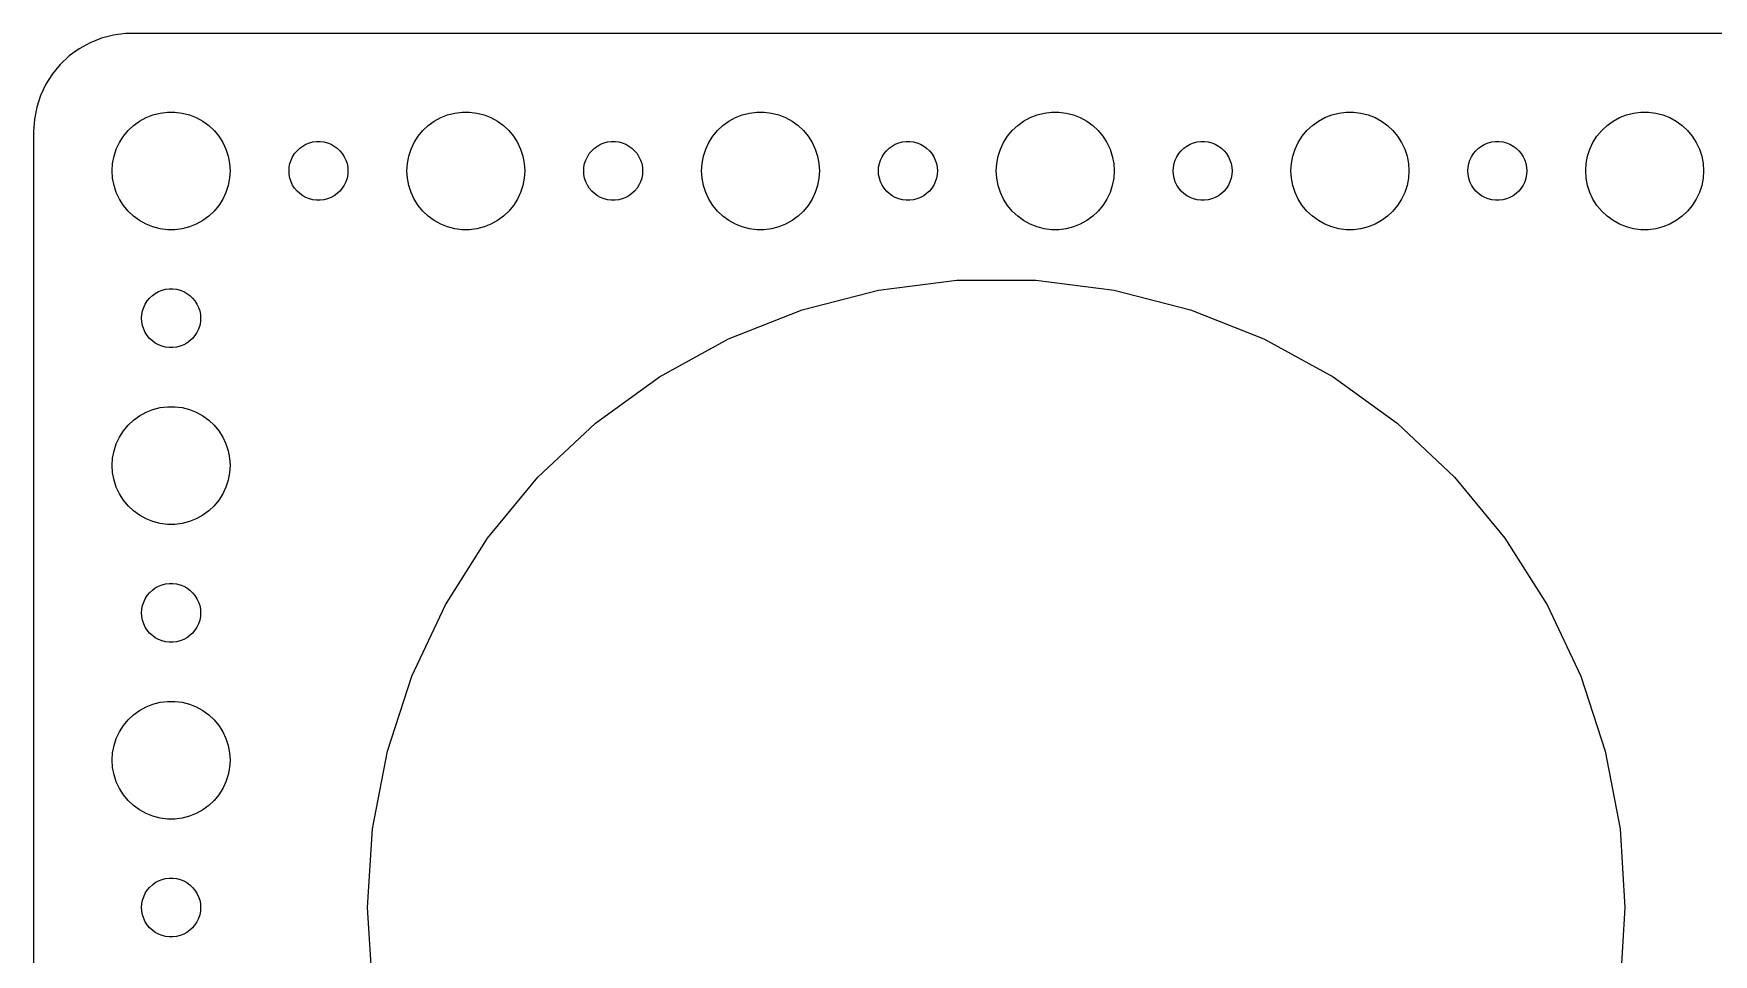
# Model space of a CAD drawing. Header units: metres. Extents: x -187 to 187, y -44 to 44.
# Drawn here: x -187 to -101.5, y -2.4 to 44.5 of the extents above; entities that cross this region are included whole.
import ezdxf

# ---------------------------------------------------------------- set-up
doc = ezdxf.new("R2010")
doc.units = ezdxf.units.M

msp = doc.modelspace()

# ---------------------------------------------------------------- linework, layer by layer
for p, q in [((-182.314, 44.4901), (-182.937, 44.4114)), ((182.314, 44.4901), (-182.314, 44.4901)), ((-184.679, 43.7216), (-185.187, 43.3526)), ((-184.129, 44.0241), (-184.679, 43.7216)), ((-183.545, 44.2553), (-184.129, 44.0241)), ((-182.937, 44.4114), (-183.545, 44.2553)), ((-185.645, 42.9227), (-186.045, 42.4389)), ((-185.187, 43.3526), (-185.645, 42.9227)), ((-186.382, 41.9088), (-186.649, 41.3406)), ((-186.045, 42.4389), (-186.382, 41.9088)), ((-186.649, 41.3406), (-186.843, 40.7434)), ((-186.843, 40.7434), (-186.961, 40.1267)), ((-181.607, 40.033), (-181.277, 40.2145)), ((-181.277, 40.2145), (-180.927, 40.3532)), ((-180.927, 40.3532), (-180.562, 40.4469)), ((-180.562, 40.4469), (-180.188, 40.4941)), ((-180.188, 40.4941), (-179.812, 40.4941)), ((-179.812, 40.4941), (-179.438, 40.4469)), ((-179.438, 40.4469), (-179.073, 40.3532)), ((-179.073, 40.3532), (-178.723, 40.2145)), ((-178.723, 40.2145), (-178.393, 40.033)), ((-166.607, 40.033), (-166.277, 40.2145)), ((-166.277, 40.2145), (-165.927, 40.3532)), ((-165.927, 40.3532), (-165.562, 40.4469)), ((-165.562, 40.4469), (-165.188, 40.4941)), ((-165.188, 40.4941), (-164.812, 40.4941)), ((-164.812, 40.4941), (-164.438, 40.4469)), ((-164.438, 40.4469), (-164.073, 40.3532)), ((-164.073, 40.3532), (-163.723, 40.2145)), ((-163.723, 40.2145), (-163.393, 40.033)), ((-151.607, 40.033), (-151.277, 40.2145)), ((-151.277, 40.2145), (-150.927, 40.3532)), ((-150.927, 40.3532), (-150.562, 40.4469)), ((-150.562, 40.4469), (-150.188, 40.4941)), ((-150.188, 40.4941), (-149.812, 40.4941)), ((-149.812, 40.4941), (-149.438, 40.4469)), ((-149.438, 40.4469), (-149.073, 40.3532)), ((-149.073, 40.3532), (-148.723, 40.2145)), ((-148.723, 40.2145), (-148.393, 40.033)), ((-136.607, 40.033), (-136.277, 40.2145)), ((-136.277, 40.2145), (-135.927, 40.3532)), ((-135.927, 40.3532), (-135.562, 40.4469)), ((-135.562, 40.4469), (-135.188, 40.4941)), ((-135.188, 40.4941), (-134.812, 40.4941)), ((-134.812, 40.4941), (-134.438, 40.4469)), ((-134.438, 40.4469), (-134.073, 40.3532)), ((-134.073, 40.3532), (-133.723, 40.2145)), ((-133.723, 40.2145), (-133.393, 40.033)), ((-121.607, 40.033), (-121.277, 40.2145)), ((-121.277, 40.2145), (-120.927, 40.3532)), ((-120.927, 40.3532), (-120.562, 40.4469)), ((-120.562, 40.4469), (-120.188, 40.4941)), ((-120.188, 40.4941), (-119.812, 40.4941)), ((-119.812, 40.4941), (-119.438, 40.4469)), ((-119.438, 40.4469), (-119.073, 40.3532)), ((-119.073, 40.3532), (-118.723, 40.2145)), ((-118.723, 40.2145), (-118.393, 40.033)), ((-106.607, 40.033), (-106.277, 40.2145)), ((-106.277, 40.2145), (-105.927, 40.3532)), ((-105.927, 40.3532), (-105.562, 40.4469)), ((-105.562, 40.4469), (-105.188, 40.4941)), ((-105.188, 40.4941), (-104.812, 40.4941)), ((-104.812, 40.4941), (-104.438, 40.4469)), ((-104.438, 40.4469), (-104.073, 40.3532)), ((-104.073, 40.3532), (-103.723, 40.2145)), ((-103.723, 40.2145), (-103.393, 40.033)), ((-186.961, 40.1267), (-187, 39.5)), ((-187, 39.5), (-187, -39.5)), ((-182.427, 39.2634), (-182.187, 39.5536)), ((-182.187, 39.5536), (-181.912, 39.8115)), ((-181.912, 39.8115), (-181.607, 40.033)), ((-178.393, 40.033), (-178.088, 39.8115)), ((-178.088, 39.8115), (-177.813, 39.5536)), ((-177.813, 39.5536), (-177.573, 39.2634)), ((-167.427, 39.2634), (-167.187, 39.5536)), ((-167.187, 39.5536), (-166.912, 39.8115)), ((-166.912, 39.8115), (-166.607, 40.033)), ((-163.393, 40.033), (-163.088, 39.8115)), ((-163.088, 39.8115), (-162.813, 39.5536)), ((-162.813, 39.5536), (-162.573, 39.2634)), ((-152.427, 39.2634), (-152.187, 39.5536)), ((-152.187, 39.5536), (-151.912, 39.8115)), ((-151.912, 39.8115), (-151.607, 40.033)), ((-148.393, 40.033), (-148.088, 39.8115)), ((-148.088, 39.8115), (-147.813, 39.5536)), ((-147.813, 39.5536), (-147.573, 39.2634)), ((-137.427, 39.2634), (-137.187, 39.5536)), ((-137.187, 39.5536), (-136.912, 39.8115)), ((-136.912, 39.8115), (-136.607, 40.033)), ((-133.393, 40.033), (-133.088, 39.8115)), ((-133.088, 39.8115), (-132.813, 39.5536)), ((-132.813, 39.5536), (-132.573, 39.2634)), ((-122.427, 39.2634), (-122.187, 39.5536)), ((-122.187, 39.5536), (-121.912, 39.8115)), ((-121.912, 39.8115), (-121.607, 40.033)), ((-118.393, 40.033), (-118.088, 39.8115)), ((-118.088, 39.8115), (-117.813, 39.5536)), ((-117.813, 39.5536), (-117.573, 39.2634)), ((-107.427, 39.2634), (-107.187, 39.5536)), ((-107.187, 39.5536), (-106.912, 39.8115)), ((-106.912, 39.8115), (-106.607, 40.033)), ((-103.393, 40.033), (-103.088, 39.8115)), ((-103.088, 39.8115), (-102.813, 39.5536)), ((-102.813, 39.5536), (-102.573, 39.2634)), ((-182.906, 38.2461), (-182.789, 38.6044)), ((-182.789, 38.6044), (-182.629, 38.9453)), ((-182.629, 38.9453), (-182.427, 39.2634)), ((-177.573, 39.2634), (-177.371, 38.9453)), ((-177.371, 38.9453), (-177.211, 38.6044)), ((-177.211, 38.6044), (-177.094, 38.2461)), ((-173.714, 38.3817), (-173.593, 38.5268)), ((-173.593, 38.5268), (-173.456, 38.6558)), ((-173.456, 38.6558), (-173.304, 38.7665)), ((-173.304, 38.7665), (-173.139, 38.8572)), ((-173.139, 38.8572), (-172.964, 38.9266)), ((-172.964, 38.9266), (-172.781, 38.9734)), ((-172.781, 38.9734), (-172.594, 38.997)), ((-172.594, 38.997), (-172.406, 38.997)), ((-172.406, 38.997), (-172.219, 38.9734)), ((-172.219, 38.9734), (-172.036, 38.9266)), ((-172.036, 38.9266), (-171.861, 38.8572)), ((-171.861, 38.8572), (-171.696, 38.7665)), ((-171.696, 38.7665), (-171.544, 38.6558)), ((-171.544, 38.6558), (-171.407, 38.5268)), ((-171.407, 38.5268), (-171.286, 38.3817)), ((-167.906, 38.2461), (-167.789, 38.6044)), ((-167.789, 38.6044), (-167.629, 38.9453)), ((-167.629, 38.9453), (-167.427, 39.2634)), ((-162.573, 39.2634), (-162.371, 38.9453)), ((-162.371, 38.9453), (-162.211, 38.6044)), ((-162.211, 38.6044), (-162.094, 38.2461)), ((-158.714, 38.3817), (-158.593, 38.5268)), ((-158.593, 38.5268), (-158.456, 38.6558)), ((-158.456, 38.6558), (-158.304, 38.7665)), ((-158.304, 38.7665), (-158.139, 38.8572)), ((-158.139, 38.8572), (-157.964, 38.9266)), ((-157.964, 38.9266), (-157.781, 38.9734)), ((-157.781, 38.9734), (-157.594, 38.997)), ((-157.594, 38.997), (-157.406, 38.997)), ((-157.406, 38.997), (-157.219, 38.9734)), ((-157.219, 38.9734), (-157.036, 38.9266)), ((-157.036, 38.9266), (-156.861, 38.8572)), ((-156.861, 38.8572), (-156.696, 38.7665)), ((-156.696, 38.7665), (-156.544, 38.6558)), ((-156.544, 38.6558), (-156.407, 38.5268)), ((-156.407, 38.5268), (-156.286, 38.3817)), ((-152.906, 38.2461), (-152.789, 38.6044)), ((-152.789, 38.6044), (-152.629, 38.9453)), ((-152.629, 38.9453), (-152.427, 39.2634)), ((-147.573, 39.2634), (-147.371, 38.9453)), ((-147.371, 38.9453), (-147.211, 38.6044)), ((-147.211, 38.6044), (-147.094, 38.2461)), ((-143.714, 38.3817), (-143.593, 38.5268)), ((-143.593, 38.5268), (-143.456, 38.6558)), ((-143.456, 38.6558), (-143.304, 38.7665)), ((-143.304, 38.7665), (-143.139, 38.8572)), ((-143.139, 38.8572), (-142.964, 38.9266)), ((-142.964, 38.9266), (-142.781, 38.9734)), ((-142.781, 38.9734), (-142.594, 38.997)), ((-142.594, 38.997), (-142.406, 38.997)), ((-142.406, 38.997), (-142.219, 38.9734)), ((-142.219, 38.9734), (-142.036, 38.9266)), ((-142.036, 38.9266), (-141.861, 38.8572)), ((-141.861, 38.8572), (-141.696, 38.7665)), ((-141.696, 38.7665), (-141.544, 38.6558)), ((-141.544, 38.6558), (-141.407, 38.5268)), ((-141.407, 38.5268), (-141.286, 38.3817)), ((-137.906, 38.2461), (-137.789, 38.6044)), ((-137.789, 38.6044), (-137.629, 38.9453)), ((-137.629, 38.9453), (-137.427, 39.2634)), ((-132.573, 39.2634), (-132.371, 38.9453)), ((-132.371, 38.9453), (-132.211, 38.6044)), ((-132.211, 38.6044), (-132.094, 38.2461)), ((-128.714, 38.3817), (-128.593, 38.5268)), ((-128.593, 38.5268), (-128.456, 38.6558)), ((-128.456, 38.6558), (-128.304, 38.7665)), ((-128.304, 38.7665), (-128.139, 38.8572)), ((-128.139, 38.8572), (-127.964, 38.9266)), ((-127.964, 38.9266), (-127.781, 38.9734)), ((-127.781, 38.9734), (-127.594, 38.997)), ((-127.594, 38.997), (-127.406, 38.997)), ((-127.406, 38.997), (-127.219, 38.9734)), ((-127.219, 38.9734), (-127.036, 38.9266)), ((-127.036, 38.9266), (-126.861, 38.8572)), ((-126.861, 38.8572), (-126.696, 38.7665)), ((-126.696, 38.7665), (-126.544, 38.6558)), ((-126.544, 38.6558), (-126.407, 38.5268)), ((-126.407, 38.5268), (-126.286, 38.3817)), ((-122.906, 38.2461), (-122.789, 38.6044)), ((-122.789, 38.6044), (-122.629, 38.9453)), ((-122.629, 38.9453), (-122.427, 39.2634)), ((-117.573, 39.2634), (-117.371, 38.9453)), ((-117.371, 38.9453), (-117.211, 38.6044)), ((-117.211, 38.6044), (-117.094, 38.2461)), ((-113.714, 38.3817), (-113.593, 38.5268)), ((-113.593, 38.5268), (-113.456, 38.6558)), ((-113.456, 38.6558), (-113.304, 38.7665)), ((-113.304, 38.7665), (-113.139, 38.8572)), ((-113.139, 38.8572), (-112.964, 38.9266)), ((-112.964, 38.9266), (-112.781, 38.9734)), ((-112.781, 38.9734), (-112.594, 38.997)), ((-112.594, 38.997), (-112.406, 38.997)), ((-112.406, 38.997), (-112.219, 38.9734)), ((-112.219, 38.9734), (-112.036, 38.9266)), ((-112.036, 38.9266), (-111.861, 38.8572)), ((-111.861, 38.8572), (-111.696, 38.7665)), ((-111.696, 38.7665), (-111.544, 38.6558)), ((-111.544, 38.6558), (-111.407, 38.5268)), ((-111.407, 38.5268), (-111.286, 38.3817)), ((-107.906, 38.2461), (-107.789, 38.6044)), ((-107.789, 38.6044), (-107.629, 38.9453)), ((-107.629, 38.9453), (-107.427, 39.2634)), ((-102.573, 39.2634), (-102.371, 38.9453)), ((-102.371, 38.9453), (-102.211, 38.6044)), ((-102.211, 38.6044), (-102.094, 38.2461)), ((-183, 37.5), (-182.976, 37.876)), ((-182.976, 37.876), (-182.906, 38.2461)), ((-177.094, 38.2461), (-177.024, 37.876)), ((-177.024, 37.876), (-177, 37.5)), ((-174, 37.5), (-173.988, 37.688)), ((-173.988, 37.688), (-173.953, 37.873)), ((-173.953, 37.873), (-173.895, 38.0522)), ((-173.895, 38.0522), (-173.814, 38.2226)), ((-173.814, 38.2226), (-173.714, 38.3817)), ((-171.286, 38.3817), (-171.186, 38.2226)), ((-171.186, 38.2226), (-171.105, 38.0522)), ((-171.105, 38.0522), (-171.047, 37.873)), ((-171.047, 37.873), (-171.012, 37.688)), ((-171.012, 37.688), (-171, 37.5)), ((-168, 37.5), (-167.976, 37.876)), ((-167.976, 37.876), (-167.906, 38.2461)), ((-162.094, 38.2461), (-162.024, 37.876)), ((-162.024, 37.876), (-162, 37.5)), ((-159, 37.5), (-158.988, 37.688)), ((-158.988, 37.688), (-158.953, 37.873)), ((-158.953, 37.873), (-158.895, 38.0522)), ((-158.895, 38.0522), (-158.814, 38.2226)), ((-158.814, 38.2226), (-158.714, 38.3817)), ((-156.286, 38.3817), (-156.186, 38.2226)), ((-156.186, 38.2226), (-156.105, 38.0522)), ((-156.105, 38.0522), (-156.047, 37.873)), ((-156.047, 37.873), (-156.012, 37.688)), ((-156.012, 37.688), (-156, 37.5)), ((-153, 37.5), (-152.976, 37.876)), ((-152.976, 37.876), (-152.906, 38.2461)), ((-147.094, 38.2461), (-147.024, 37.876)), ((-147.024, 37.876), (-147, 37.5)), ((-144, 37.5), (-143.988, 37.688)), ((-143.988, 37.688), (-143.953, 37.873)), ((-143.953, 37.873), (-143.895, 38.0522)), ((-143.895, 38.0522), (-143.814, 38.2226)), ((-143.814, 38.2226), (-143.714, 38.3817)), ((-141.286, 38.3817), (-141.186, 38.2226)), ((-141.186, 38.2226), (-141.105, 38.0522)), ((-141.105, 38.0522), (-141.047, 37.873)), ((-141.047, 37.873), (-141.012, 37.688)), ((-141.012, 37.688), (-141, 37.5)), ((-138, 37.5), (-137.976, 37.876)), ((-137.976, 37.876), (-137.906, 38.2461)), ((-132.094, 38.2461), (-132.024, 37.876)), ((-132.024, 37.876), (-132, 37.5)), ((-129, 37.5), (-128.988, 37.688)), ((-128.988, 37.688), (-128.953, 37.873)), ((-128.953, 37.873), (-128.895, 38.0522)), ((-128.895, 38.0522), (-128.814, 38.2226)), ((-128.814, 38.2226), (-128.714, 38.3817)), ((-126.286, 38.3817), (-126.186, 38.2226)), ((-126.186, 38.2226), (-126.105, 38.0522)), ((-126.105, 38.0522), (-126.047, 37.873)), ((-126.047, 37.873), (-126.012, 37.688)), ((-126.012, 37.688), (-126, 37.5)), ((-123, 37.5), (-122.976, 37.876)), ((-122.976, 37.876), (-122.906, 38.2461)), ((-117.094, 38.2461), (-117.024, 37.876)), ((-117.024, 37.876), (-117, 37.5)), ((-114, 37.5), (-113.988, 37.688)), ((-113.988, 37.688), (-113.953, 37.873)), ((-113.953, 37.873), (-113.895, 38.0522)), ((-113.895, 38.0522), (-113.814, 38.2226)), ((-113.814, 38.2226), (-113.714, 38.3817)), ((-111.286, 38.3817), (-111.186, 38.2226)), ((-111.186, 38.2226), (-111.105, 38.0522)), ((-111.105, 38.0522), (-111.047, 37.873)), ((-111.047, 37.873), (-111.012, 37.688)), ((-111.012, 37.688), (-111, 37.5)), ((-108, 37.5), (-107.976, 37.876)), ((-107.976, 37.876), (-107.906, 38.2461)), ((-102.094, 38.2461), (-102.024, 37.876)), ((-102.024, 37.876), (-102, 37.5)), ((-182.976, 37.124), (-183, 37.5)), ((-182.906, 36.7539), (-182.976, 37.124)), ((-177.024, 37.124), (-177.094, 36.7539)), ((-177, 37.5), (-177.024, 37.124)), ((-173.988, 37.312), (-174, 37.5)), ((-173.953, 37.127), (-173.988, 37.312)), ((-173.895, 36.9478), (-173.953, 37.127)), ((-173.814, 36.7774), (-173.895, 36.9478)), ((-173.714, 36.6183), (-173.814, 36.7774)), ((-171.186, 36.7774), (-171.286, 36.6183)), ((-171.105, 36.9478), (-171.186, 36.7774)), ((-171.047, 37.127), (-171.105, 36.9478)), ((-171.012, 37.312), (-171.047, 37.127)), ((-171, 37.5), (-171.012, 37.312)), ((-167.976, 37.124), (-168, 37.5)), ((-167.906, 36.7539), (-167.976, 37.124)), ((-162.024, 37.124), (-162.094, 36.7539)), ((-162, 37.5), (-162.024, 37.124)), ((-158.988, 37.312), (-159, 37.5)), ((-158.953, 37.127), (-158.988, 37.312)), ((-158.895, 36.9478), (-158.953, 37.127)), ((-158.814, 36.7774), (-158.895, 36.9478)), ((-158.714, 36.6183), (-158.814, 36.7774)), ((-156.186, 36.7774), (-156.286, 36.6183)), ((-156.105, 36.9478), (-156.186, 36.7774)), ((-156.047, 37.127), (-156.105, 36.9478)), ((-156.012, 37.312), (-156.047, 37.127)), ((-156, 37.5), (-156.012, 37.312)), ((-152.976, 37.124), (-153, 37.5)), ((-152.906, 36.7539), (-152.976, 37.124)), ((-147.024, 37.124), (-147.094, 36.7539)), ((-147, 37.5), (-147.024, 37.124)), ((-143.988, 37.312), (-144, 37.5)), ((-143.953, 37.127), (-143.988, 37.312)), ((-143.895, 36.9478), (-143.953, 37.127)), ((-143.814, 36.7774), (-143.895, 36.9478)), ((-143.714, 36.6183), (-143.814, 36.7774)), ((-141.186, 36.7774), (-141.286, 36.6183)), ((-141.105, 36.9478), (-141.186, 36.7774)), ((-141.047, 37.127), (-141.105, 36.9478)), ((-141.012, 37.312), (-141.047, 37.127)), ((-141, 37.5), (-141.012, 37.312)), ((-137.976, 37.124), (-138, 37.5)), ((-137.906, 36.7539), (-137.976, 37.124)), ((-132.024, 37.124), (-132.094, 36.7539)), ((-132, 37.5), (-132.024, 37.124)), ((-128.988, 37.312), (-129, 37.5)), ((-128.953, 37.127), (-128.988, 37.312)), ((-128.895, 36.9478), (-128.953, 37.127)), ((-128.814, 36.7774), (-128.895, 36.9478)), ((-128.714, 36.6183), (-128.814, 36.7774)), ((-126.186, 36.7774), (-126.286, 36.6183)), ((-126.105, 36.9478), (-126.186, 36.7774)), ((-126.047, 37.127), (-126.105, 36.9478)), ((-126.012, 37.312), (-126.047, 37.127)), ((-126, 37.5), (-126.012, 37.312)), ((-122.976, 37.124), (-123, 37.5)), ((-122.906, 36.7539), (-122.976, 37.124)), ((-117.024, 37.124), (-117.094, 36.7539)), ((-117, 37.5), (-117.024, 37.124)), ((-113.988, 37.312), (-114, 37.5)), ((-113.953, 37.127), (-113.988, 37.312)), ((-113.895, 36.9478), (-113.953, 37.127)), ((-113.814, 36.7774), (-113.895, 36.9478)), ((-113.714, 36.6183), (-113.814, 36.7774)), ((-111.186, 36.7774), (-111.286, 36.6183)), ((-111.105, 36.9478), (-111.186, 36.7774)), ((-111.047, 37.127), (-111.105, 36.9478)), ((-111.012, 37.312), (-111.047, 37.127)), ((-111, 37.5), (-111.012, 37.312)), ((-107.976, 37.124), (-108, 37.5)), ((-107.906, 36.7539), (-107.976, 37.124)), ((-102.024, 37.124), (-102.094, 36.7539)), ((-102, 37.5), (-102.024, 37.124)), ((-182.789, 36.3956), (-182.906, 36.7539)), ((-182.629, 36.0547), (-182.789, 36.3956)), ((-182.427, 35.7366), (-182.629, 36.0547)), ((-177.371, 36.0547), (-177.573, 35.7366)), ((-177.211, 36.3956), (-177.371, 36.0547)), ((-177.094, 36.7539), (-177.211, 36.3956)), ((-173.593, 36.4732), (-173.714, 36.6183)), ((-173.456, 36.3442), (-173.593, 36.4732)), ((-173.304, 36.2335), (-173.456, 36.3442)), ((-173.139, 36.1428), (-173.304, 36.2335)), ((-172.964, 36.0734), (-173.139, 36.1428)), ((-172.781, 36.0266), (-172.964, 36.0734)), ((-172.594, 36.003), (-172.781, 36.0266)), ((-172.406, 36.003), (-172.594, 36.003)), ((-172.219, 36.0266), (-172.406, 36.003)), ((-172.036, 36.0734), (-172.219, 36.0266)), ((-171.861, 36.1428), (-172.036, 36.0734)), ((-171.696, 36.2335), (-171.861, 36.1428)), ((-171.544, 36.3442), (-171.696, 36.2335)), ((-171.407, 36.4732), (-171.544, 36.3442)), ((-171.286, 36.6183), (-171.407, 36.4732)), ((-167.789, 36.3956), (-167.906, 36.7539)), ((-167.629, 36.0547), (-167.789, 36.3956)), ((-167.427, 35.7366), (-167.629, 36.0547)), ((-162.371, 36.0547), (-162.573, 35.7366)), ((-162.211, 36.3956), (-162.371, 36.0547)), ((-162.094, 36.7539), (-162.211, 36.3956)), ((-158.593, 36.4732), (-158.714, 36.6183)), ((-158.456, 36.3442), (-158.593, 36.4732)), ((-158.304, 36.2335), (-158.456, 36.3442)), ((-158.139, 36.1428), (-158.304, 36.2335)), ((-157.964, 36.0734), (-158.139, 36.1428)), ((-157.781, 36.0266), (-157.964, 36.0734)), ((-157.594, 36.003), (-157.781, 36.0266)), ((-157.406, 36.003), (-157.594, 36.003)), ((-157.219, 36.0266), (-157.406, 36.003)), ((-157.036, 36.0734), (-157.219, 36.0266)), ((-156.861, 36.1428), (-157.036, 36.0734)), ((-156.696, 36.2335), (-156.861, 36.1428)), ((-156.544, 36.3442), (-156.696, 36.2335)), ((-156.407, 36.4732), (-156.544, 36.3442)), ((-156.286, 36.6183), (-156.407, 36.4732)), ((-152.789, 36.3956), (-152.906, 36.7539)), ((-152.629, 36.0547), (-152.789, 36.3956)), ((-152.427, 35.7366), (-152.629, 36.0547)), ((-147.371, 36.0547), (-147.573, 35.7366)), ((-147.211, 36.3956), (-147.371, 36.0547)), ((-147.094, 36.7539), (-147.211, 36.3956)), ((-143.593, 36.4732), (-143.714, 36.6183)), ((-143.456, 36.3442), (-143.593, 36.4732)), ((-143.304, 36.2335), (-143.456, 36.3442)), ((-143.139, 36.1428), (-143.304, 36.2335)), ((-142.964, 36.0734), (-143.139, 36.1428)), ((-142.781, 36.0266), (-142.964, 36.0734)), ((-142.594, 36.003), (-142.781, 36.0266)), ((-142.406, 36.003), (-142.594, 36.003)), ((-142.219, 36.0266), (-142.406, 36.003)), ((-142.036, 36.0734), (-142.219, 36.0266)), ((-141.861, 36.1428), (-142.036, 36.0734)), ((-141.696, 36.2335), (-141.861, 36.1428)), ((-141.544, 36.3442), (-141.696, 36.2335)), ((-141.407, 36.4732), (-141.544, 36.3442)), ((-141.286, 36.6183), (-141.407, 36.4732)), ((-137.789, 36.3956), (-137.906, 36.7539)), ((-137.629, 36.0547), (-137.789, 36.3956)), ((-137.427, 35.7366), (-137.629, 36.0547)), ((-132.371, 36.0547), (-132.573, 35.7366)), ((-132.211, 36.3956), (-132.371, 36.0547)), ((-132.094, 36.7539), (-132.211, 36.3956)), ((-128.593, 36.4732), (-128.714, 36.6183)), ((-128.456, 36.3442), (-128.593, 36.4732)), ((-128.304, 36.2335), (-128.456, 36.3442)), ((-128.139, 36.1428), (-128.304, 36.2335)), ((-127.964, 36.0734), (-128.139, 36.1428)), ((-127.781, 36.0266), (-127.964, 36.0734)), ((-127.594, 36.003), (-127.781, 36.0266)), ((-127.406, 36.003), (-127.594, 36.003)), ((-127.219, 36.0266), (-127.406, 36.003)), ((-127.036, 36.0734), (-127.219, 36.0266)), ((-126.861, 36.1428), (-127.036, 36.0734)), ((-126.696, 36.2335), (-126.861, 36.1428)), ((-126.544, 36.3442), (-126.696, 36.2335)), ((-126.407, 36.4732), (-126.544, 36.3442)), ((-126.286, 36.6183), (-126.407, 36.4732)), ((-122.789, 36.3956), (-122.906, 36.7539)), ((-122.629, 36.0547), (-122.789, 36.3956)), ((-122.427, 35.7366), (-122.629, 36.0547)), ((-117.371, 36.0547), (-117.573, 35.7366)), ((-117.211, 36.3956), (-117.371, 36.0547)), ((-117.094, 36.7539), (-117.211, 36.3956)), ((-113.593, 36.4732), (-113.714, 36.6183)), ((-113.456, 36.3442), (-113.593, 36.4732)), ((-113.304, 36.2335), (-113.456, 36.3442)), ((-113.139, 36.1428), (-113.304, 36.2335)), ((-112.964, 36.0734), (-113.139, 36.1428)), ((-112.781, 36.0266), (-112.964, 36.0734)), ((-112.594, 36.003), (-112.781, 36.0266)), ((-112.406, 36.003), (-112.594, 36.003)), ((-112.219, 36.0266), (-112.406, 36.003)), ((-112.036, 36.0734), (-112.219, 36.0266)), ((-111.861, 36.1428), (-112.036, 36.0734)), ((-111.696, 36.2335), (-111.861, 36.1428)), ((-111.544, 36.3442), (-111.696, 36.2335)), ((-111.407, 36.4732), (-111.544, 36.3442)), ((-111.286, 36.6183), (-111.407, 36.4732)), ((-107.789, 36.3956), (-107.906, 36.7539)), ((-107.629, 36.0547), (-107.789, 36.3956)), ((-107.427, 35.7366), (-107.629, 36.0547)), ((-102.371, 36.0547), (-102.573, 35.7366)), ((-102.211, 36.3956), (-102.371, 36.0547)), ((-102.094, 36.7539), (-102.211, 36.3956)), ((-182.187, 35.4464), (-182.427, 35.7366)), ((-181.912, 35.1885), (-182.187, 35.4464)), ((-181.607, 34.967), (-181.912, 35.1885)), ((-178.088, 35.1885), (-178.393, 34.967)), ((-177.813, 35.4464), (-178.088, 35.1885)), ((-177.573, 35.7366), (-177.813, 35.4464)), ((-167.187, 35.4464), (-167.427, 35.7366)), ((-166.912, 35.1885), (-167.187, 35.4464)), ((-166.607, 34.967), (-166.912, 35.1885)), ((-163.088, 35.1885), (-163.393, 34.967)), ((-162.813, 35.4464), (-163.088, 35.1885)), ((-162.573, 35.7366), (-162.813, 35.4464)), ((-152.187, 35.4464), (-152.427, 35.7366)), ((-151.912, 35.1885), (-152.187, 35.4464)), ((-151.607, 34.967), (-151.912, 35.1885)), ((-148.088, 35.1885), (-148.393, 34.967)), ((-147.813, 35.4464), (-148.088, 35.1885)), ((-147.573, 35.7366), (-147.813, 35.4464)), ((-137.187, 35.4464), (-137.427, 35.7366)), ((-136.912, 35.1885), (-137.187, 35.4464)), ((-136.607, 34.967), (-136.912, 35.1885)), ((-133.088, 35.1885), (-133.393, 34.967)), ((-132.813, 35.4464), (-133.088, 35.1885)), ((-132.573, 35.7366), (-132.813, 35.4464)), ((-122.187, 35.4464), (-122.427, 35.7366)), ((-121.912, 35.1885), (-122.187, 35.4464)), ((-121.607, 34.967), (-121.912, 35.1885)), ((-118.088, 35.1885), (-118.393, 34.967)), ((-117.813, 35.4464), (-118.088, 35.1885)), ((-117.573, 35.7366), (-117.813, 35.4464)), ((-107.187, 35.4464), (-107.427, 35.7366)), ((-106.912, 35.1885), (-107.187, 35.4464)), ((-106.607, 34.967), (-106.912, 35.1885)), ((-103.088, 35.1885), (-103.393, 34.967)), ((-102.813, 35.4464), (-103.088, 35.1885)), ((-102.573, 35.7366), (-102.813, 35.4464)), ((-181.277, 34.7855), (-181.607, 34.967)), ((-180.927, 34.6468), (-181.277, 34.7855)), ((-180.562, 34.5531), (-180.927, 34.6468)), ((-180.188, 34.5059), (-180.562, 34.5531)), ((-179.812, 34.5059), (-180.188, 34.5059)), ((-179.438, 34.5531), (-179.812, 34.5059)), ((-179.073, 34.6468), (-179.438, 34.5531)), ((-178.723, 34.7855), (-179.073, 34.6468)), ((-178.393, 34.967), (-178.723, 34.7855)), ((-166.277, 34.7855), (-166.607, 34.967)), ((-165.927, 34.6468), (-166.277, 34.7855)), ((-165.562, 34.5531), (-165.927, 34.6468)), ((-165.188, 34.5059), (-165.562, 34.5531)), ((-164.812, 34.5059), (-165.188, 34.5059)), ((-164.438, 34.5531), (-164.812, 34.5059)), ((-164.073, 34.6468), (-164.438, 34.5531)), ((-163.723, 34.7855), (-164.073, 34.6468)), ((-163.393, 34.967), (-163.723, 34.7855)), ((-151.277, 34.7855), (-151.607, 34.967)), ((-150.927, 34.6468), (-151.277, 34.7855)), ((-150.562, 34.5531), (-150.927, 34.6468)), ((-150.188, 34.5059), (-150.562, 34.5531)), ((-149.812, 34.5059), (-150.188, 34.5059)), ((-149.438, 34.5531), (-149.812, 34.5059)), ((-149.073, 34.6468), (-149.438, 34.5531)), ((-148.723, 34.7855), (-149.073, 34.6468)), ((-148.393, 34.967), (-148.723, 34.7855)), ((-136.277, 34.7855), (-136.607, 34.967)), ((-135.927, 34.6468), (-136.277, 34.7855)), ((-135.562, 34.5531), (-135.927, 34.6468)), ((-135.188, 34.5059), (-135.562, 34.5531)), ((-134.812, 34.5059), (-135.188, 34.5059)), ((-134.438, 34.5531), (-134.812, 34.5059)), ((-134.073, 34.6468), (-134.438, 34.5531)), ((-133.723, 34.7855), (-134.073, 34.6468)), ((-133.393, 34.967), (-133.723, 34.7855)), ((-121.277, 34.7855), (-121.607, 34.967)), ((-120.927, 34.6468), (-121.277, 34.7855)), ((-120.562, 34.5531), (-120.927, 34.6468)), ((-120.188, 34.5059), (-120.562, 34.5531)), ((-119.812, 34.5059), (-120.188, 34.5059)), ((-119.438, 34.5531), (-119.812, 34.5059)), ((-119.073, 34.6468), (-119.438, 34.5531)), ((-118.723, 34.7855), (-119.073, 34.6468)), ((-118.393, 34.967), (-118.723, 34.7855)), ((-106.277, 34.7855), (-106.607, 34.967)), ((-105.927, 34.6468), (-106.277, 34.7855)), ((-105.562, 34.5531), (-105.927, 34.6468)), ((-105.188, 34.5059), (-105.562, 34.5531)), ((-104.812, 34.5059), (-105.188, 34.5059)), ((-104.438, 34.5531), (-104.812, 34.5059)), ((-104.073, 34.6468), (-104.438, 34.5531)), ((-103.723, 34.7855), (-104.073, 34.6468)), ((-103.393, 34.967), (-103.723, 34.7855)), ((-143.996, 31.4332), (-140.009, 31.9368)), ((-140.009, 31.9368), (-135.991, 31.9368)), ((-135.991, 31.9368), (-132.004, 31.4332)), ((-181.314, 30.7226), (-181.214, 30.8817)), ((-181.214, 30.8817), (-181.093, 31.0268)), ((-181.093, 31.0268), (-180.956, 31.1558)), ((-180.956, 31.1558), (-180.804, 31.2665)), ((-180.804, 31.2665), (-180.639, 31.3572)), ((-180.639, 31.3572), (-180.464, 31.4266)), ((-180.464, 31.4266), (-180.281, 31.4734)), ((-180.281, 31.4734), (-180.094, 31.497)), ((-180.094, 31.497), (-179.906, 31.497)), ((-179.906, 31.497), (-179.719, 31.4734)), ((-179.719, 31.4734), (-179.536, 31.4266)), ((-179.536, 31.4266), (-179.361, 31.3572)), ((-179.361, 31.3572), (-179.196, 31.2665)), ((-179.196, 31.2665), (-179.044, 31.1558)), ((-179.044, 31.1558), (-178.907, 31.0268)), ((-178.907, 31.0268), (-178.786, 30.8817)), ((-178.786, 30.8817), (-178.686, 30.7226)), ((-147.889, 30.4338), (-143.996, 31.4332)), ((-132.004, 31.4332), (-128.111, 30.4338)), ((-181.5, 30), (-181.488, 30.188)), ((-181.488, 29.812), (-181.5, 30)), ((-181.488, 30.188), (-181.453, 30.373)), ((-181.453, 30.373), (-181.395, 30.5522)), ((-181.395, 30.5522), (-181.314, 30.7226)), ((-178.686, 30.7226), (-178.605, 30.5522)), ((-178.605, 30.5522), (-178.547, 30.373)), ((-178.547, 30.373), (-178.512, 30.188)), ((-178.512, 30.188), (-178.5, 30)), ((-178.5, 30), (-178.512, 29.812)), ((-151.625, 28.9545), (-147.889, 30.4338)), ((-128.111, 30.4338), (-124.375, 28.9545)), ((-181.453, 29.627), (-181.488, 29.812)), ((-181.395, 29.4478), (-181.453, 29.627)), ((-181.314, 29.2774), (-181.395, 29.4478)), ((-181.214, 29.1183), (-181.314, 29.2774)), ((-181.093, 28.9732), (-181.214, 29.1183)), ((-178.786, 29.1183), (-178.907, 28.9732)), ((-178.686, 29.2774), (-178.786, 29.1183)), ((-178.605, 29.4478), (-178.686, 29.2774)), ((-178.547, 29.627), (-178.605, 29.4478)), ((-178.512, 29.812), (-178.547, 29.627)), ((-180.956, 28.8442), (-181.093, 28.9732)), ((-180.804, 28.7335), (-180.956, 28.8442)), ((-180.639, 28.6427), (-180.804, 28.7335)), ((-180.464, 28.5734), (-180.639, 28.6427)), ((-180.281, 28.5266), (-180.464, 28.5734)), ((-180.094, 28.503), (-180.281, 28.5266)), ((-179.906, 28.503), (-180.094, 28.503)), ((-179.719, 28.5266), (-179.906, 28.503)), ((-179.536, 28.5734), (-179.719, 28.5266)), ((-179.361, 28.6427), (-179.536, 28.5734)), ((-179.196, 28.7335), (-179.361, 28.6427)), ((-179.044, 28.8442), (-179.196, 28.7335)), ((-178.907, 28.9732), (-179.044, 28.8442)), ((-155.146, 27.0185), (-151.625, 28.9545)), ((-124.375, 28.9545), (-120.854, 27.0185)), ((-158.398, 24.6564), (-155.146, 27.0185)), ((-120.854, 27.0185), (-117.602, 24.6564)), ((-182.187, 24.5536), (-181.912, 24.8115)), ((-181.912, 24.8115), (-181.607, 25.033)), ((-181.607, 25.033), (-181.277, 25.2145)), ((-181.277, 25.2145), (-180.927, 25.3532)), ((-180.927, 25.3532), (-180.562, 25.4469)), ((-180.562, 25.4469), (-180.188, 25.4941)), ((-180.188, 25.4941), (-179.812, 25.4941)), ((-179.812, 25.4941), (-179.438, 25.4469)), ((-179.438, 25.4469), (-179.073, 25.3532)), ((-179.073, 25.3532), (-178.723, 25.2145)), ((-178.723, 25.2145), (-178.393, 25.033)), ((-178.393, 25.033), (-178.088, 24.8115)), ((-178.088, 24.8115), (-177.813, 24.5536)), ((-182.789, 23.6044), (-182.629, 23.9453)), ((-182.629, 23.9453), (-182.427, 24.2634)), ((-182.427, 24.2634), (-182.187, 24.5536)), ((-177.813, 24.5536), (-177.573, 24.2634)), ((-177.573, 24.2634), (-177.371, 23.9453)), ((-177.371, 23.9453), (-177.211, 23.6044)), ((-161.327, 21.9055), (-158.398, 24.6564)), ((-117.602, 24.6564), (-114.673, 21.9055)), ((-182.976, 22.876), (-182.906, 23.2461)), ((-182.906, 23.2461), (-182.789, 23.6044)), ((-177.211, 23.6044), (-177.094, 23.2461)), ((-177.094, 23.2461), (-177.024, 22.876)), ((-183, 22.5), (-182.976, 22.876)), ((-182.976, 22.124), (-183, 22.5)), ((-177.024, 22.876), (-177, 22.5)), ((-177, 22.5), (-177.024, 22.124)), ((-182.906, 21.7539), (-182.976, 22.124)), ((-182.789, 21.3956), (-182.906, 21.7539)), ((-182.629, 21.0547), (-182.789, 21.3956)), ((-177.211, 21.3956), (-177.371, 21.0547)), ((-177.094, 21.7539), (-177.211, 21.3956)), ((-177.024, 22.124), (-177.094, 21.7539)), ((-163.889, 18.8091), (-161.327, 21.9055)), ((-114.673, 21.9055), (-112.111, 18.8091)), ((-182.427, 20.7366), (-182.629, 21.0547)), ((-182.187, 20.4464), (-182.427, 20.7366)), ((-177.573, 20.7366), (-177.813, 20.4464)), ((-177.371, 21.0547), (-177.573, 20.7366)), ((-181.912, 20.1884), (-182.187, 20.4464)), ((-181.607, 19.967), (-181.912, 20.1884)), ((-181.277, 19.7855), (-181.607, 19.967)), ((-180.927, 19.6468), (-181.277, 19.7855)), ((-178.723, 19.7855), (-179.073, 19.6468)), ((-178.393, 19.967), (-178.723, 19.7855)), ((-178.088, 20.1884), (-178.393, 19.967)), ((-177.813, 20.4464), (-178.088, 20.1884)), ((-180.562, 19.5531), (-180.927, 19.6468)), ((-180.188, 19.5059), (-180.562, 19.5531)), ((-179.812, 19.5059), (-180.188, 19.5059)), ((-179.438, 19.5531), (-179.812, 19.5059)), ((-179.073, 19.6468), (-179.438, 19.5531)), ((-166.042, 15.4161), (-163.889, 18.8091)), ((-112.111, 18.8091), (-109.958, 15.4161)), ((-180.956, 16.1558), (-180.804, 16.2665)), ((-180.804, 16.2665), (-180.639, 16.3572)), ((-180.639, 16.3572), (-180.464, 16.4266)), ((-180.464, 16.4266), (-180.281, 16.4734)), ((-180.281, 16.4734), (-180.094, 16.497)), ((-180.094, 16.497), (-179.906, 16.497)), ((-179.906, 16.497), (-179.719, 16.4734)), ((-179.719, 16.4734), (-179.536, 16.4266)), ((-179.536, 16.4266), (-179.361, 16.3572)), ((-179.361, 16.3572), (-179.196, 16.2665)), ((-179.196, 16.2665), (-179.044, 16.1558)), ((-181.453, 15.373), (-181.395, 15.5522)), ((-181.395, 15.5522), (-181.314, 15.7226)), ((-181.314, 15.7226), (-181.214, 15.8817)), ((-181.214, 15.8817), (-181.093, 16.0268)), ((-181.093, 16.0268), (-180.956, 16.1558)), ((-179.044, 16.1558), (-178.907, 16.0268)), ((-178.907, 16.0268), (-178.786, 15.8817)), ((-178.786, 15.8817), (-178.686, 15.7226)), ((-178.686, 15.7226), (-178.605, 15.5522)), ((-178.605, 15.5522), (-178.547, 15.373)), ((-167.753, 11.78), (-166.042, 15.4161)), ((-109.958, 15.4161), (-108.247, 11.78)), ((-181.5, 15), (-181.488, 15.188)), ((-181.488, 14.812), (-181.5, 15)), ((-181.488, 15.188), (-181.453, 15.373)), ((-181.453, 14.627), (-181.488, 14.812)), ((-181.395, 14.4478), (-181.453, 14.627)), ((-178.547, 14.627), (-178.605, 14.4478)), ((-178.547, 15.373), (-178.512, 15.188)), ((-178.512, 14.812), (-178.547, 14.627)), ((-178.512, 15.188), (-178.5, 15)), ((-178.5, 15), (-178.512, 14.812)), ((-181.314, 14.2774), (-181.395, 14.4478)), ((-181.214, 14.1183), (-181.314, 14.2774)), ((-181.093, 13.9732), (-181.214, 14.1183)), ((-180.956, 13.8442), (-181.093, 13.9732)), ((-180.804, 13.7335), (-180.956, 13.8442)), ((-180.639, 13.6427), (-180.804, 13.7335)), ((-179.196, 13.7335), (-179.361, 13.6427)), ((-179.044, 13.8442), (-179.196, 13.7335)), ((-178.907, 13.9732), (-179.044, 13.8442)), ((-178.786, 14.1183), (-178.907, 13.9732)), ((-178.686, 14.2774), (-178.786, 14.1183)), ((-178.605, 14.4478), (-178.686, 14.2774)), ((-180.464, 13.5734), (-180.639, 13.6427)), ((-180.281, 13.5266), (-180.464, 13.5734)), ((-180.094, 13.5029), (-180.281, 13.5266)), ((-179.906, 13.5029), (-180.094, 13.5029)), ((-179.719, 13.5266), (-179.906, 13.5029)), ((-179.536, 13.5734), (-179.719, 13.5266)), ((-179.361, 13.6427), (-179.536, 13.5734)), ((-168.995, 7.95807), (-167.753, 11.78)), ((-108.247, 11.78), (-107.005, 7.95807)), ((-181.277, 10.2145), (-180.927, 10.3532)), ((-180.927, 10.3532), (-180.562, 10.4469)), ((-180.562, 10.4469), (-180.188, 10.4941)), ((-180.188, 10.4941), (-179.812, 10.4941)), ((-179.812, 10.4941), (-179.438, 10.4469)), ((-179.438, 10.4469), (-179.073, 10.3532)), ((-179.073, 10.3532), (-178.723, 10.2145)), ((-182.427, 9.26335), (-182.187, 9.55363)), ((-182.187, 9.55363), (-181.912, 9.81154)), ((-181.912, 9.81154), (-181.607, 10.033)), ((-181.607, 10.033), (-181.277, 10.2145)), ((-178.723, 10.2145), (-178.393, 10.033)), ((-178.393, 10.033), (-178.088, 9.81154)), ((-178.088, 9.81154), (-177.813, 9.55363)), ((-177.813, 9.55363), (-177.573, 9.26335)), ((-182.906, 8.24606), (-182.789, 8.60437)), ((-182.789, 8.60437), (-182.629, 8.94525)), ((-182.629, 8.94525), (-182.427, 9.26335)), ((-177.573, 9.26335), (-177.371, 8.94525)), ((-177.371, 8.94525), (-177.211, 8.60437)), ((-177.211, 8.60437), (-177.094, 8.24606)), ((-183, 7.5), (-182.976, 7.87599)), ((-182.976, 7.87599), (-182.906, 8.24606)), ((-177.094, 8.24606), (-177.024, 7.87599)), ((-177.024, 7.87599), (-177, 7.5)), ((-169.748, 4.01065), (-168.995, 7.95807)), ((-107.005, 7.95807), (-106.252, 4.01065)), ((-182.976, 7.12399), (-183, 7.5)), ((-182.906, 6.75392), (-182.976, 7.12399)), ((-177.024, 7.12399), (-177.094, 6.75392)), ((-177, 7.5), (-177.024, 7.12399)), ((-182.789, 6.39561), (-182.906, 6.75392)), ((-182.629, 6.05473), (-182.789, 6.39561)), ((-182.427, 5.73663), (-182.629, 6.05473)), ((-177.371, 6.05473), (-177.573, 5.73663)), ((-177.211, 6.39561), (-177.371, 6.05473)), ((-177.094, 6.75392), (-177.211, 6.39561)), ((-182.187, 5.44635), (-182.427, 5.73663)), ((-181.912, 5.18845), (-182.187, 5.44635)), ((-181.607, 4.96701), (-181.912, 5.18845)), ((-178.088, 5.18845), (-178.393, 4.96701)), ((-177.813, 5.44635), (-178.088, 5.18845)), ((-177.573, 5.73663), (-177.813, 5.44635)), ((-181.277, 4.78551), (-181.607, 4.96701)), ((-180.927, 4.64682), (-181.277, 4.78551)), ((-180.562, 4.55313), (-180.927, 4.64682)), ((-180.188, 4.50591), (-180.562, 4.55313)), ((-179.812, 4.50591), (-180.188, 4.50591)), ((-179.438, 4.55313), (-179.812, 4.50591)), ((-179.073, 4.64682), (-179.438, 4.55313)), ((-178.723, 4.78551), (-179.073, 4.64682)), ((-178.393, 4.96701), (-178.723, 4.78551)), ((-170, 0), (-169.748, 4.01065)), ((-106.252, 4.01065), (-106, 0)), ((-181.314, 0.72263), (-181.214, 0.88167)), ((-181.214, 0.88167), (-181.093, 1.02681)), ((-181.093, 1.02681), (-180.956, 1.15576)), ((-180.956, 1.15576), (-180.804, 1.26648)), ((-180.804, 1.26648), (-180.639, 1.35724)), ((-180.639, 1.35724), (-180.464, 1.42657)), ((-180.464, 1.42657), (-180.281, 1.47342)), ((-180.281, 1.47342), (-180.094, 1.49704)), ((-180.094, 1.49704), (-179.906, 1.49704)), ((-179.906, 1.49704), (-179.719, 1.47342)), ((-179.719, 1.47342), (-179.536, 1.42657)), ((-179.536, 1.42657), (-179.361, 1.35724)), ((-179.361, 1.35724), (-179.196, 1.26648)), ((-179.196, 1.26648), (-179.044, 1.15576)), ((-179.044, 1.15576), (-178.907, 1.02681)), ((-178.907, 1.02681), (-178.786, 0.88167)), ((-178.786, 0.88167), (-178.686, 0.72263)), ((-181.5, 0), (-181.488, 0.18799)), ((-181.488, -0.18799), (-181.5, 0)), ((-181.488, 0.18799), (-181.453, 0.37303)), ((-181.453, 0.37303), (-181.395, 0.55219)), ((-181.395, 0.55219), (-181.314, 0.72263)), ((-178.686, 0.72263), (-178.605, 0.55219)), ((-178.605, 0.55219), (-178.547, 0.37303)), ((-178.547, 0.37303), (-178.512, 0.18799)), ((-178.512, 0.18799), (-178.5, 0)), ((-178.5, 0), (-178.512, -0.18799)), ((-169.748, -4.01065), (-170, 0)), ((-106, 0), (-106.252, -4.01065)), ((-181.453, -0.37303), (-181.488, -0.18799)), ((-181.395, -0.55219), (-181.453, -0.37303)), ((-181.314, -0.72263), (-181.395, -0.55219)), ((-181.214, -0.88167), (-181.314, -0.72263)), ((-178.686, -0.72263), (-178.786, -0.88167)), ((-178.605, -0.55219), (-178.686, -0.72263)), ((-178.547, -0.37303), (-178.605, -0.55219)), ((-178.512, -0.18799), (-178.547, -0.37303)), ((-181.093, -1.02681), (-181.214, -0.88167)), ((-180.956, -1.15576), (-181.093, -1.02681)), ((-180.804, -1.26648), (-180.956, -1.15576)), ((-180.639, -1.35724), (-180.804, -1.26648)), ((-180.464, -1.42657), (-180.639, -1.35724)), ((-180.281, -1.47342), (-180.464, -1.42657)), ((-180.094, -1.49704), (-180.281, -1.47342)), ((-179.906, -1.49704), (-180.094, -1.49704)), ((-179.719, -1.47342), (-179.906, -1.49704)), ((-179.536, -1.42657), (-179.719, -1.47342)), ((-179.361, -1.35724), (-179.536, -1.42657)), ((-179.196, -1.26648), (-179.361, -1.35724)), ((-179.044, -1.15576), (-179.196, -1.26648)), ((-178.907, -1.02681), (-179.044, -1.15576)), ((-178.786, -0.88167), (-178.907, -1.02681))]:
    msp.add_line(p, q)

doc.saveas('drawing.dxf')
